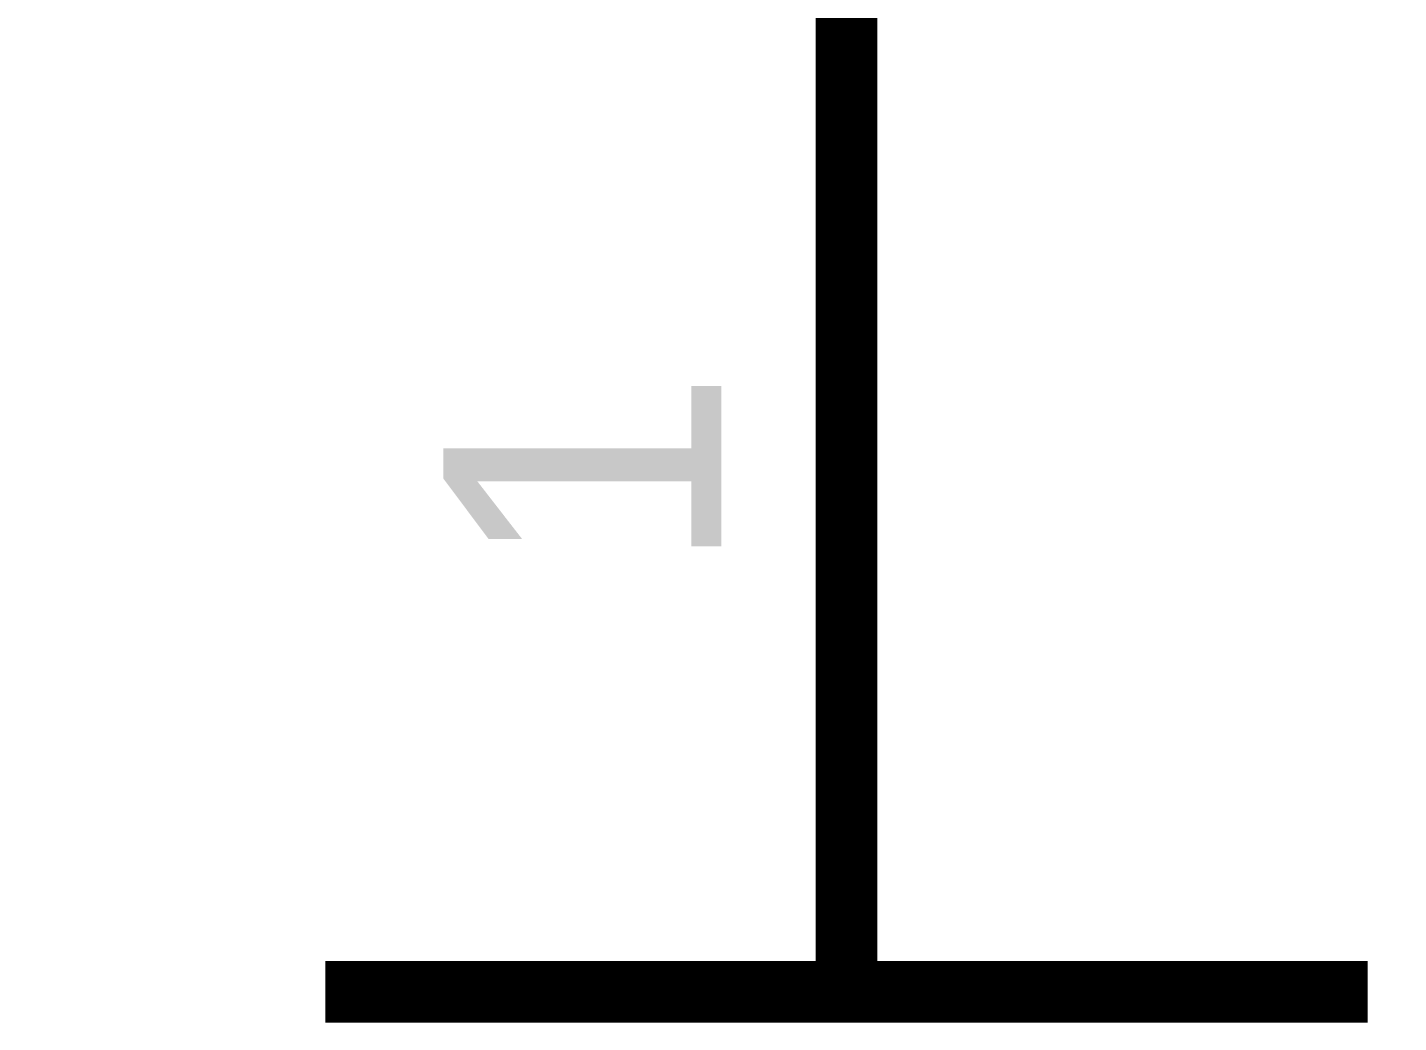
# Model space of a CAD drawing. Header units: inches. Extents: x 0 to 9.5, y -0.01 to 7.51.
# Drawn here: x 8.1423 to 8.4049, y 3.824 to 4.0147 of the extents above; entities that cross this region are included whole.
import ezdxf

# ---------------------------------------------------------------- set-up
doc = ezdxf.new("R2010")
doc.units = ezdxf.units.IN
doc.header["$MEASUREMENT"] = 0
doc.layers.add('Sheet', color=255, linetype='Continuous')

msp = doc.modelspace()

# ---------------------------------------------------------------- linework, layer by layer
at = {"layer": 'Sheet'}
for points in [[(7.09971, 4.09956, 0.0118, 0.0118, 0), (7.89914, 4.09956, 0.0118, 0.0118, 0), (8.19934, 4.09956, 0.0118, 0.0118, 0), (8.29919, 4.09956, 0.0118, 0.0118, 0), (8.29919, 3.89981, 0.0118, 0.0118, 0)], [(8.29919, 3.8299, 0.0118, 0.0118, 0), (8.29919, 3.89981, 0.0118, 0.0118, 0)], [(8.29919, 3.8299, 0.0118, 0.0118, 0), (8.29919, 3.85986, 0.0118, 0.0118, 0)], [(8.39903, 3.8299, 0.0118, 0.0118, 0), (8.19934, 3.8299, 0.0118, 0.0118, 0)]]:
    msp.add_lwpolyline(points, format="xyseb", dxfattribs=at)

# ---------------------------------------------------------------- texts
msp.add_text('1', height=0.05327, rotation=90, dxfattribs=at).set_placement((8.27522, 3.9098))

doc.saveas('drawing.dxf')
